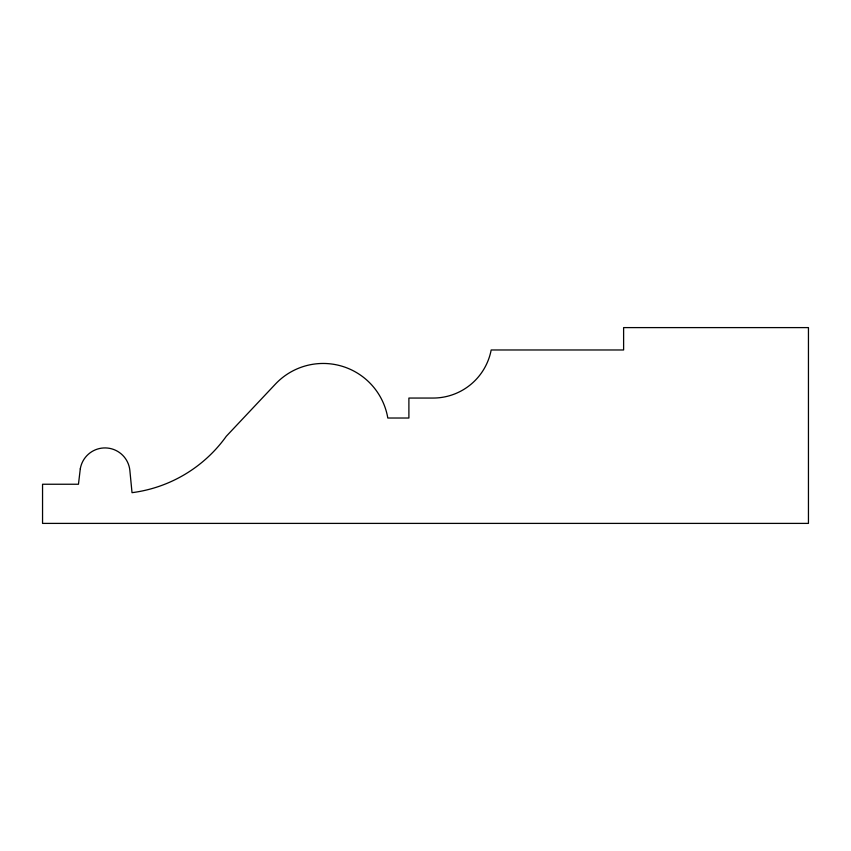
<?xml version="1.0" encoding="UTF-8"?>
<svg xmlns="http://www.w3.org/2000/svg" width="851" height="851" viewBox="0 0 851 851"><rect width="100%" height="100%" fill="white"/><g stroke="black" fill="none" stroke-linecap="round" stroke-linejoin="round"><path stroke-width="1.28" d="M80.292 468.827L78.462 484.24L42.55 484.24L42.55 523.397L808.45 523.397L808.45 327.603L623.613 327.603L623.613 349.974L491.176 349.974A59.176 59.176 0 0 1 433.042 398.055L408.895 398.055L408.895 418.022L387.801 418.022A65.559 65.559 0 0 0 275.65 383.854L226.292 436.276A137.543 137.543 0 0 1 132.022 492.676L129.831 470.124A25.019 25.019 0 0 0 80.292 468.827"/></g></svg>
